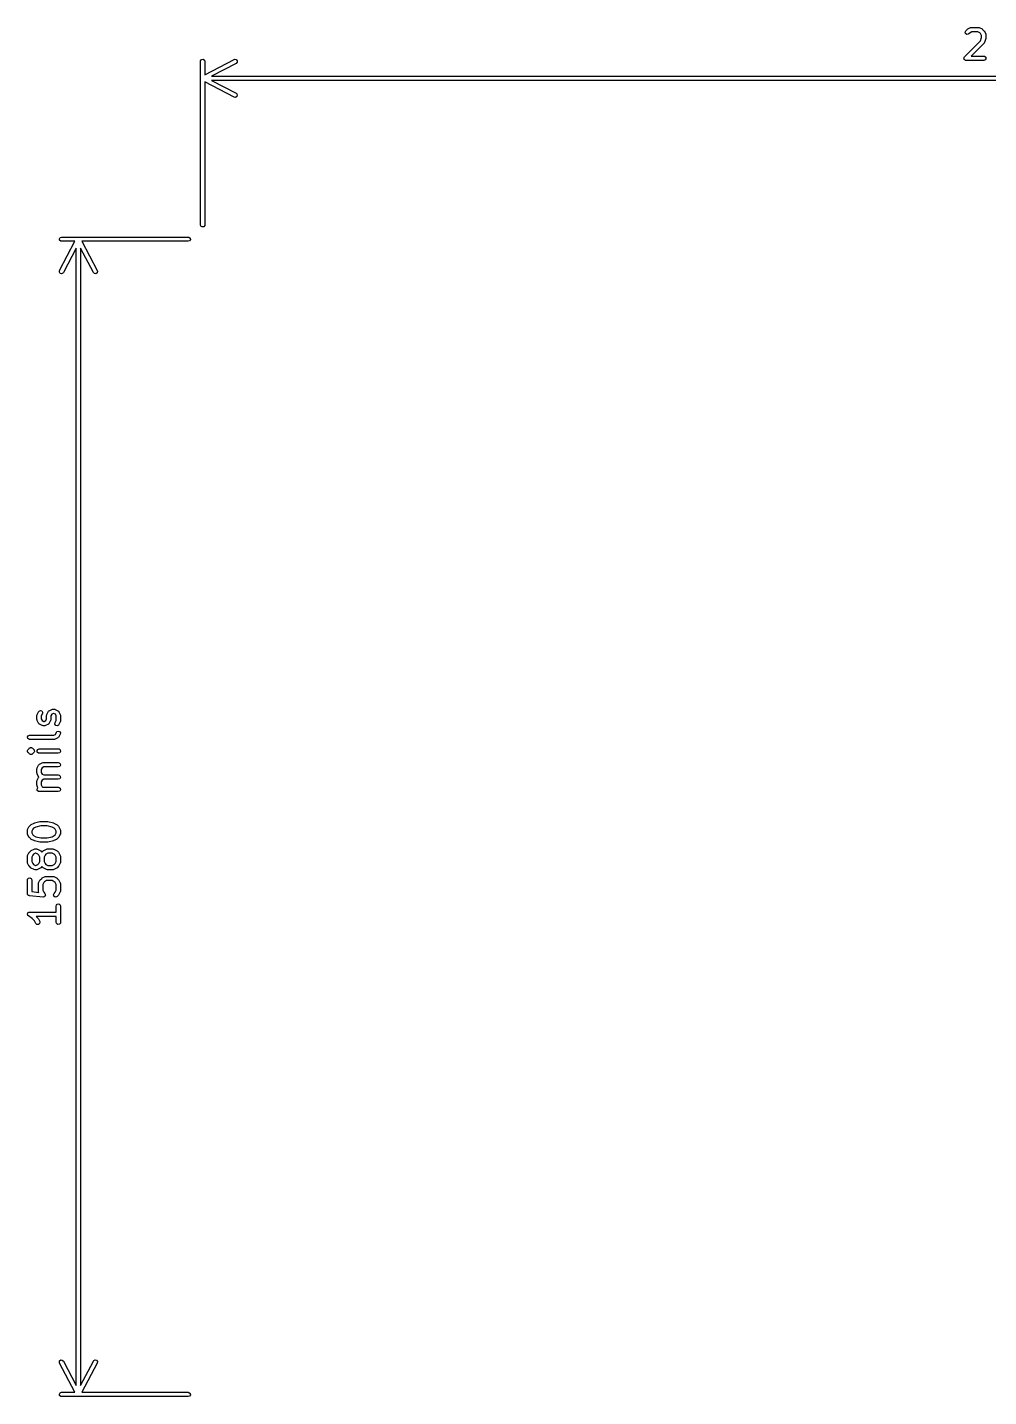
# Model space of a CAD drawing. Extents: x -0.03 to 2.59, y 0.21 to 2.08.
# Drawn here: x -0.03 to 1.285, y 0.207 to 2.08 of the extents above; entities that cross this region are included whole.
import ezdxf

# ---------------------------------------------------------------- set-up
doc = ezdxf.new("R2010")
doc.units = 0
doc.header["$MEASUREMENT"] = 0
doc.layers.add('BLACK', color=7, linetype='CONTINUOUS')

msp = doc.modelspace()

# ---------------------------------------------------------------- linework, layer by layer
at = {"layer": 'BLACK', "linetype": 'CONTINUOUS'}
for p, q in [((1.2562, 2.0775), (1.2599, 2.0794)), ((1.2599, 2.0794), (1.2609, 2.0797)), ((1.2609, 2.0797), (1.2611, 2.0796)), ((1.2611, 2.0796), (1.2613, 2.0797)), ((1.2613, 2.0797), (1.2706, 2.0797)), ((1.2706, 2.0797), (1.2716, 2.0795)), ((1.2716, 2.0795), (1.2718, 2.0794)), ((1.2718, 2.0794), (1.272, 2.0794)), ((1.272, 2.0794), (1.2757, 2.0775)), ((1.2517, 2.0395), (1.2737, 2.0615)), ((1.2527, 2.0732), (1.2536, 2.0751)), ((1.2532, 2.0713), (1.2527, 2.0732)), ((1.2549, 2.0701), (1.2532, 2.0713)), ((1.2536, 2.0751), (1.2554, 2.077)), ((1.2569, 2.0703), (1.2549, 2.0701)), ((1.2554, 2.077), (1.2562, 2.0775)), ((1.2562, 2.0775), (1.2562, 2.0775)), ((1.2577, 2.0709), (1.2569, 2.0703)), ((1.2593, 2.0724), (1.2577, 2.0709)), ((1.262, 2.0738), (1.2593, 2.0724)), ((1.2699, 2.0738), (1.262, 2.0738)), ((1.2726, 2.0724), (1.2699, 2.0738)), ((1.2738, 2.0712), (1.2726, 2.0724)), ((1.2737, 2.0615), (1.2752, 2.066)), ((1.2752, 2.0685), (1.2738, 2.0712)), ((1.2752, 2.066), (1.2752, 2.0685)), ((1.2757, 2.0775), (1.2764, 2.077)), ((1.2764, 2.077), (1.2765, 2.077)), ((1.2765, 2.077), (1.2784, 2.0751)), ((1.2784, 2.0751), (1.2789, 2.0743)), ((1.2789, 2.0743), (1.2789, 2.0743)), ((1.2789, 2.0743), (1.2808, 2.0706)), ((1.2809, 2.0646), (1.2791, 2.0589)), ((1.2808, 2.0706), (1.2811, 2.0696)), ((1.2811, 2.0655), (1.2809, 2.0646)), ((1.2809, 2.0646), (1.2809, 2.0646)), ((1.2811, 2.0696), (1.281, 2.0694)), ((1.281, 2.0694), (1.2811, 2.0692)), ((1.2811, 2.0692), (1.2811, 2.0655)), ((1.2784, 2.0578), (1.2609, 2.0403)), ((1.2786, 2.058), (1.2784, 2.0579)), ((1.2784, 2.0579), (1.2784, 2.0578)), ((1.2791, 2.0589), (1.2786, 2.058)), ((0.207, 2.0331), (0.2072, 2.0341)), ((0.207, 1.8097), (0.207, 2.0331)), ((0.2072, 2.0341), (0.2085, 2.0356)), ((0.2085, 2.0356), (0.2105, 2.036)), ((0.2105, 2.036), (0.2123, 2.035)), ((0.2123, 2.035), (0.213, 2.0331)), ((0.213, 2.0149), (0.253, 2.0357)), ((0.213, 2.0331), (0.213, 2.0149)), ((0.2557, 2.0305), (0.2221, 2.013)), ((0.253, 2.0357), (0.254, 2.036)), ((0.254, 2.036), (0.2559, 2.0356)), ((0.2571, 2.032), (0.2557, 2.0305)), ((0.2559, 2.0356), (0.2572, 2.034)), ((0.2572, 2.034), (0.2571, 2.032)), ((1.2508, 2.0376), (1.2509, 2.0377)), ((1.2511, 2.0368), (1.2508, 2.0376)), ((1.2509, 2.0379), (1.2513, 2.0387)), ((1.2509, 2.0377), (1.2509, 2.0379)), ((1.2512, 2.0359), (1.2511, 2.0368)), ((1.2513, 2.0358), (1.2512, 2.0359)), ((1.2513, 2.0387), (1.2517, 2.0395)), ((1.2513, 2.0357), (1.2513, 2.0358)), ((1.2521, 2.0352), (1.2513, 2.0357)), ((1.2528, 2.0346), (1.2521, 2.0352)), ((1.2529, 2.0346), (1.2528, 2.0346)), ((1.253, 2.0345), (1.2529, 2.0346)), ((1.2531, 2.0345), (1.253, 2.0345)), ((1.2538, 2.0344), (1.2531, 2.0345)), ((1.2781, 2.0344), (1.2538, 2.0344)), ((1.2609, 2.0403), (1.2781, 2.0403)), ((1.2781, 2.0403), (1.2792, 2.0401)), ((1.28, 2.0351), (1.2781, 2.0344)), ((1.2792, 2.0401), (1.2807, 2.0389)), ((1.2811, 2.0369), (1.28, 2.0351)), ((1.2807, 2.0389), (1.2811, 2.0369)), ((0.253, 1.9843), (0.213, 2.0051)), ((0.213, 2.0051), (0.213, 1.8097)), ((0.2221, 2.013), (2.5779, 2.013)), ((2.5779, 2.0071), (0.2221, 2.0071)), ((0.2221, 2.0071), (0.2557, 1.9895)), ((0.2567, 1.9851), (0.255, 1.984)), ((0.2557, 1.9895), (0.2565, 1.9889)), ((0.2565, 1.9889), (0.2573, 1.987)), ((0.2573, 1.987), (0.2567, 1.9851)), ((0.255, 1.984), (0.253, 1.9843)), ((0.2077, 1.8078), (0.207, 1.8097)), ((0.2095, 1.8068), (0.2077, 1.8078)), ((0.2115, 1.8071), (0.2095, 1.8068)), ((0.2128, 1.8087), (0.2115, 1.8071)), ((0.213, 1.8097), (0.2128, 1.8087)), ((0.014, 1.7905), (0.015, 1.7923)), ((0.0144, 1.7885), (0.014, 1.7905)), ((0.0143, 1.747), (0.0351, 1.7871)), ((0.0159, 1.7872), (0.0144, 1.7885)), ((0.015, 1.7923), (0.0169, 1.793)), ((0.0169, 1.7871), (0.0159, 1.7872)), ((0.0169, 1.793), (0.1903, 1.793)), ((0.0351, 1.7871), (0.0169, 1.7871)), ((0.1903, 1.7871), (0.0449, 1.7871)), ((0.0449, 1.7871), (0.0657, 1.747)), ((0.1903, 1.793), (0.1913, 1.7928)), ((0.1922, 1.7877), (0.1903, 1.7871)), ((0.1913, 1.7928), (0.1929, 1.7915)), ((0.1932, 1.7895), (0.1922, 1.7877)), ((0.1929, 1.7915), (0.1932, 1.7895)), ((0.037, 1.7779), (0.0195, 1.7443)), ((0.037, 0.2221), (0.037, 1.7779)), ((0.0605, 1.7443), (0.043, 1.7779)), ((0.043, 1.7779), (0.043, 0.2221)), ((0.014, 1.745), (0.0143, 1.747)), ((0.0151, 1.7433), (0.014, 1.745)), ((0.017, 1.7427), (0.0151, 1.7433)), ((0.0189, 1.7435), (0.017, 1.7427)), ((0.0195, 1.7443), (0.0189, 1.7435)), ((0.062, 1.7429), (0.0605, 1.7443)), ((0.064, 1.7428), (0.062, 1.7429)), ((0.0656, 1.7441), (0.064, 1.7428)), ((0.066, 1.746), (0.0656, 1.7441)), ((0.0657, 1.747), (0.066, 1.746)), ((-0.0163, 1.1401), (-0.0144, 1.1438)), ((-0.0144, 1.1438), (-0.0138, 1.1446)), ((-0.0138, 1.1446), (-0.0119, 1.1454)), ((-0.0119, 1.1454), (-0.01, 1.1448)), ((-0.01, 1.1448), (-0.0089, 1.1432)), ((-0.0089, 1.1432), (-0.0091, 1.1412)), ((-0.0031, 1.1401), (-0.0013, 1.1438)), ((-0.0013, 1.1438), (-0.0006, 1.1446)), ((-0.0006, 1.1446), (-0.0002, 1.1448)), ((-0.0002, 1.1448), (0.0001, 1.1451)), ((0.0001, 1.1451), (0.0038, 1.147)), ((0.0038, 1.147), (0.0048, 1.1473)), ((0.0048, 1.1473), (0.005, 1.1473)), ((0.005, 1.1473), (0.0051, 1.1473)), ((0.0051, 1.1473), (0.007, 1.1473)), ((0.007, 1.1473), (0.008, 1.1471)), ((0.008, 1.1471), (0.0082, 1.147)), ((0.0082, 1.147), (0.0083, 1.147)), ((0.0083, 1.147), (0.0121, 1.1451)), ((0.0121, 1.1451), (0.0129, 1.1445)), ((0.0129, 1.1445), (0.0131, 1.1441)), ((0.0131, 1.1441), (0.0134, 1.1438)), ((0.0134, 1.1438), (0.0153, 1.1401)), ((-0.0166, 1.1387), (-0.0164, 1.1397)), ((-0.0166, 1.1331), (-0.0166, 1.1387)), ((-0.0165, 1.1329), (-0.0166, 1.1331)), ((-0.0165, 1.1328), (-0.0165, 1.1329)), ((-0.0163, 1.1318), (-0.0165, 1.1328)), ((-0.0164, 1.1397), (-0.0163, 1.1399)), ((-0.0163, 1.1399), (-0.0163, 1.1401)), ((-0.0144, 1.128), (-0.0163, 1.1318)), ((-0.0141, 1.1277), (-0.0144, 1.128)), ((-0.0139, 1.1273), (-0.0141, 1.1277)), ((-0.0131, 1.1267), (-0.0139, 1.1273)), ((-0.0093, 1.1248), (-0.0131, 1.1267)), ((-0.0091, 1.1412), (-0.0107, 1.138)), ((-0.0107, 1.138), (-0.0107, 1.1338)), ((-0.0107, 1.1338), (-0.0095, 1.1316)), ((-0.0095, 1.1316), (-0.0073, 1.1304)), ((-0.0091, 1.1248), (-0.0093, 1.1248)), ((-0.009, 1.1247), (-0.0091, 1.1248)), ((-0.008, 1.1245), (-0.009, 1.1247)), ((-0.0061, 1.1245), (-0.008, 1.1245)), ((-0.0073, 1.1304), (-0.0068, 1.1304)), ((-0.0068, 1.1304), (-0.0046, 1.1316)), ((-0.006, 1.1246), (-0.0061, 1.1245)), ((-0.0058, 1.1245), (-0.006, 1.1246)), ((-0.0048, 1.1248), (-0.0058, 1.1245)), ((-0.001, 1.1267), (-0.0048, 1.1248)), ((-0.0046, 1.1316), (-0.0034, 1.1338)), ((-0.0034, 1.1387), (-0.0033, 1.1397)), ((-0.0034, 1.1338), (-0.0034, 1.1387)), ((-0.0033, 1.1397), (-0.0032, 1.1399)), ((-0.0032, 1.1399), (-0.0031, 1.1401)), ((-0.0007, 1.127), (-0.001, 1.1267)), ((-0.0003, 1.1272), (-0.0007, 1.127)), ((0.0003, 1.128), (-0.0003, 1.1272)), ((0.0021, 1.1318), (0.0003, 1.128)), ((0.0022, 1.132), (0.0021, 1.1318)), ((0.0023, 1.1321), (0.0022, 1.132)), ((0.0025, 1.1331), (0.0023, 1.1321)), ((0.0036, 1.1403), (0.0025, 1.138)), ((0.0025, 1.138), (0.0025, 1.1331)), ((0.0058, 1.1414), (0.0036, 1.1403)), ((0.0063, 1.1414), (0.0058, 1.1414)), ((0.0086, 1.1403), (0.0063, 1.1414)), ((0.0079, 1.1268), (0.0081, 1.1288)), ((0.009, 1.1251), (0.0079, 1.1268)), ((0.0081, 1.1288), (0.0097, 1.1319)), ((0.0097, 1.138), (0.0086, 1.1403)), ((0.0109, 1.1245), (0.009, 1.1251)), ((0.0097, 1.1319), (0.0097, 1.138)), ((0.0128, 1.1253), (0.0109, 1.1245)), ((0.0134, 1.1262), (0.0128, 1.1253)), ((0.0153, 1.1299), (0.0134, 1.1262)), ((0.0153, 1.1401), (0.0156, 1.1391)), ((0.0154, 1.1302), (0.0153, 1.1301)), ((0.0153, 1.1301), (0.0153, 1.1299)), ((0.0156, 1.1312), (0.0154, 1.1302)), ((0.0156, 1.1391), (0.0155, 1.1389)), ((0.0155, 1.1389), (0.0156, 1.1387)), ((0.0156, 1.1387), (0.0156, 1.1312)), ((-0.0296, 1.1093), (-0.0286, 1.111)), ((-0.0293, 1.1073), (-0.0296, 1.1093)), ((-0.0277, 1.106), (-0.0293, 1.1073)), ((-0.0286, 1.111), (-0.0267, 1.1117)), ((-0.0267, 1.1058), (-0.0277, 1.106)), ((-0.0267, 1.1117), (0.0063, 1.1117)), ((0.007, 1.1058), (-0.0267, 1.1058)), ((0.0063, 1.1117), (0.0086, 1.1128)), ((0.0072, 1.1058), (0.007, 1.1058)), ((0.0073, 1.1058), (0.0072, 1.1058)), ((0.0083, 1.1061), (0.0073, 1.1058)), ((0.0121, 1.108), (0.0083, 1.1061)), ((0.0086, 1.1128), (0.01, 1.1157)), ((0.01, 1.1157), (0.0106, 1.1165)), ((0.0106, 1.1165), (0.0125, 1.1173)), ((0.0124, 1.1083), (0.0121, 1.108)), ((0.0128, 1.1085), (0.0124, 1.1083)), ((0.0125, 1.1173), (0.0144, 1.1167)), ((0.0134, 1.1093), (0.0128, 1.1085)), ((0.0153, 1.113), (0.0134, 1.1093)), ((0.0144, 1.1167), (0.0155, 1.1151)), ((0.0155, 1.1151), (0.0153, 1.113)), ((-0.0297, 1.0902), (-0.0296, 1.0904)), ((-0.0295, 1.0895), (-0.0297, 1.0902)), ((-0.0296, 1.0908), (-0.0292, 1.0914)), ((-0.0296, 1.0906), (-0.0296, 1.0908)), ((-0.0296, 1.0905), (-0.0296, 1.0906)), ((-0.0296, 1.0904), (-0.0296, 1.0905)), ((-0.0294, 1.0887), (-0.0295, 1.0895)), ((-0.0293, 1.0886), (-0.0294, 1.0887)), ((-0.0293, 1.0885), (-0.0293, 1.0886)), ((-0.0292, 1.0884), (-0.0293, 1.0885)), ((-0.0292, 1.0914), (-0.0288, 1.0921)), ((-0.0292, 1.0883), (-0.0292, 1.0884)), ((-0.0292, 1.0884), (-0.0292, 1.0884)), ((-0.0291, 1.0882), (-0.0292, 1.0883)), ((-0.0288, 1.0879), (-0.0291, 1.0882)), ((-0.0288, 1.0921), (-0.027, 1.0939)), ((-0.027, 1.086), (-0.0288, 1.0879)), ((-0.027, 1.0939), (-0.0266, 1.0942)), ((-0.0266, 1.0942), (-0.0266, 1.0943)), ((-0.0266, 1.0943), (-0.0264, 1.0943)), ((-0.0264, 1.0943), (-0.0261, 1.0945)), ((-0.0261, 1.0945), (-0.0253, 1.0946)), ((-0.0253, 1.0946), (-0.0246, 1.0948)), ((-0.0246, 1.0948), (-0.0244, 1.0947)), ((-0.0244, 1.0947), (-0.0241, 1.0947)), ((-0.0241, 1.0947), (-0.0235, 1.0943)), ((-0.0235, 1.0943), (-0.0228, 1.0939)), ((-0.0228, 1.0939), (-0.0209, 1.0921)), ((-0.0209, 1.0879), (-0.0228, 1.086)), ((-0.0209, 1.0921), (-0.0207, 1.0918)), ((-0.0206, 1.0886), (-0.0209, 1.0879)), ((-0.0207, 1.0918), (-0.0206, 1.0917)), ((-0.0206, 1.0917), (-0.0205, 1.0916)), ((-0.0201, 1.0892), (-0.0206, 1.0886)), ((-0.0205, 1.0916), (-0.0205, 1.0916)), ((-0.0205, 1.0916), (-0.0204, 1.0915)), ((-0.0204, 1.0915), (-0.0204, 1.0914)), ((-0.0204, 1.0914), (-0.0203, 1.0912)), ((-0.0203, 1.0912), (-0.0202, 1.0905)), ((-0.0202, 1.0905), (-0.02, 1.0897)), ((-0.02, 1.0897), (-0.0201, 1.0896)), ((-0.0201, 1.0896), (-0.0201, 1.0895)), ((-0.0201, 1.0895), (-0.0201, 1.0894)), ((-0.0201, 1.0894), (-0.0201, 1.0892)), ((-0.0165, 1.0905), (-0.0155, 1.0922)), ((-0.0162, 1.0885), (-0.0165, 1.0905)), ((-0.0146, 1.0872), (-0.0162, 1.0885)), ((-0.0155, 1.0922), (-0.0136, 1.0929)), ((-0.0136, 1.087), (-0.0146, 1.0872)), ((-0.0136, 1.0929), (0.0126, 1.0929)), ((0.0126, 1.087), (-0.0136, 1.087)), ((0.0126, 1.0929), (0.0136, 1.0928)), ((0.0145, 1.0877), (0.0126, 1.087)), ((0.0136, 1.0928), (0.0152, 1.0915)), ((0.0155, 1.0895), (0.0145, 1.0877)), ((0.0152, 1.0915), (0.0155, 1.0895)), ((-0.0263, 1.0857), (-0.027, 1.086)), ((-0.0256, 1.0853), (-0.0263, 1.0857)), ((-0.0254, 1.0853), (-0.0256, 1.0853)), ((-0.0251, 1.0852), (-0.0254, 1.0853)), ((-0.0244, 1.0854), (-0.0251, 1.0852)), ((-0.0236, 1.0854), (-0.0244, 1.0854)), ((-0.0233, 1.0857), (-0.0236, 1.0854)), ((-0.0232, 1.0857), (-0.0233, 1.0857)), ((-0.0231, 1.0858), (-0.0232, 1.0857)), ((-0.0228, 1.086), (-0.0231, 1.0858)), ((-0.0163, 1.0669), (-0.0144, 1.0707)), ((-0.0144, 1.0707), (-0.0138, 1.0715)), ((-0.0138, 1.0715), (-0.0134, 1.0717)), ((-0.0134, 1.0717), (-0.0131, 1.072)), ((-0.0131, 1.072), (-0.0093, 1.0739)), ((-0.0073, 1.0683), (-0.0095, 1.0672)), ((-0.0093, 1.0739), (-0.0083, 1.0742)), ((-0.0083, 1.0742), (-0.0082, 1.0741)), ((-0.0082, 1.0741), (-0.008, 1.0742)), ((-0.008, 1.0742), (0.0126, 1.0742)), ((0.0126, 1.0683), (-0.0073, 1.0683)), ((0.0126, 1.0742), (0.0136, 1.074)), ((0.0145, 1.069), (0.0126, 1.0683)), ((0.0136, 1.074), (0.0152, 1.0727)), ((0.0155, 1.0707), (0.0145, 1.069)), ((0.0152, 1.0727), (0.0155, 1.0707)), ((-0.0166, 1.0656), (-0.0164, 1.0666)), ((-0.0166, 1.06), (-0.0166, 1.0656)), ((-0.0165, 1.0598), (-0.0166, 1.06)), ((-0.0166, 1.0487), (-0.0164, 1.0497)), ((-0.0166, 1.0431), (-0.0166, 1.0487)), ((-0.0165, 1.0596), (-0.0165, 1.0598)), ((-0.0163, 1.0587), (-0.0165, 1.0596)), ((-0.0164, 1.0666), (-0.0163, 1.0668)), ((-0.0164, 1.0497), (-0.0163, 1.0499)), ((-0.0163, 1.0668), (-0.0163, 1.0669)), ((-0.0144, 1.0549), (-0.0163, 1.0587)), ((-0.0163, 1.0501), (-0.0144, 1.0538)), ((-0.0163, 1.0499), (-0.0163, 1.0501)), ((-0.0141, 1.0546), (-0.0144, 1.0549)), ((-0.0144, 1.0538), (-0.014, 1.0544)), ((-0.014, 1.0544), (-0.0141, 1.0546)), ((-0.0095, 1.0672), (-0.0107, 1.0649)), ((-0.0107, 1.0649), (-0.0107, 1.0607)), ((-0.0107, 1.0607), (-0.0095, 1.0584)), ((-0.0095, 1.0503), (-0.0107, 1.048)), ((-0.0095, 1.0584), (-0.0073, 1.0573)), ((-0.0073, 1.0514), (-0.0095, 1.0503)), ((-0.0073, 1.0573), (0.0126, 1.0573)), ((0.0126, 1.0514), (-0.0073, 1.0514)), ((0.0126, 1.0573), (0.0136, 1.0571)), ((0.0145, 1.0521), (0.0126, 1.0514)), ((0.0136, 1.0571), (0.0152, 1.0558)), ((0.0155, 1.0539), (0.0145, 1.0521)), ((0.0152, 1.0558), (0.0155, 1.0539)), ((-0.0165, 1.043), (-0.0166, 1.0431)), ((-0.0165, 1.0428), (-0.0165, 1.043)), ((-0.0163, 1.0418), (-0.0165, 1.0428)), ((-0.0165, 1.038), (-0.0155, 1.0398)), ((-0.0162, 1.036), (-0.0165, 1.038)), ((-0.0153, 1.0398), (-0.0163, 1.0418)), ((-0.0146, 1.0347), (-0.0162, 1.036)), ((-0.0155, 1.0398), (-0.0153, 1.0398)), ((-0.0136, 1.0345), (-0.0146, 1.0347)), ((0.0126, 1.0345), (-0.0136, 1.0345)), ((-0.0107, 1.048), (-0.0107, 1.0438)), ((-0.0107, 1.0438), (-0.0093, 1.0411)), ((-0.0093, 1.0411), (-0.0086, 1.0405)), ((-0.0086, 1.0405), (0.0126, 1.0405)), ((0.0126, 1.0405), (0.0136, 1.0403)), ((0.0145, 1.0352), (0.0126, 1.0345)), ((0.0136, 1.0403), (0.0152, 1.039)), ((0.0155, 1.037), (0.0145, 1.0352)), ((0.0152, 1.039), (0.0155, 1.037)), ((-0.02, 0.9916), (-0.0125, 0.9935)), ((-0.0125, 0.9935), (-0.0119, 0.9935)), ((-0.0119, 0.9935), (-0.0117, 0.9936)), ((-0.0117, 0.9936), (-0.0024, 0.9936)), ((-0.0024, 0.9936), (-0.0018, 0.9935)), ((-0.0018, 0.9935), (-0.0017, 0.9935)), ((-0.0017, 0.9935), (0.0058, 0.9916)), ((-0.0297, 0.9813), (-0.0295, 0.9823)), ((-0.0297, 0.9775), (-0.0297, 0.9813)), ((-0.0296, 0.9773), (-0.0297, 0.9775)), ((-0.0297, 0.9772), (-0.0296, 0.9773)), ((-0.0294, 0.9762), (-0.0297, 0.9772)), ((-0.0295, 0.9823), (-0.0294, 0.9824)), ((-0.0294, 0.9826), (-0.0275, 0.9863)), ((-0.0294, 0.9824), (-0.0294, 0.9826)), ((-0.0275, 0.9724), (-0.0294, 0.9762)), ((-0.0275, 0.9863), (-0.027, 0.987)), ((-0.027, 0.9871), (-0.0251, 0.989)), ((-0.027, 0.987), (-0.027, 0.9871)), ((-0.0251, 0.989), (-0.0244, 0.9895)), ((-0.0244, 0.9895), (-0.0243, 0.9895)), ((-0.0243, 0.9895), (-0.0206, 0.9914)), ((-0.0224, 0.9833), (-0.0238, 0.9806)), ((-0.0238, 0.9806), (-0.0238, 0.9782)), ((-0.0238, 0.9782), (-0.0224, 0.9755)), ((-0.0212, 0.9845), (-0.0224, 0.9833)), ((-0.0224, 0.9755), (-0.0212, 0.9743)), ((-0.0182, 0.986), (-0.0212, 0.9845)), ((-0.0212, 0.9743), (-0.0182, 0.9728)), ((-0.0206, 0.9914), (-0.0201, 0.9915)), ((-0.0201, 0.9915), (-0.02, 0.9916)), ((-0.0114, 0.9877), (-0.0182, 0.986)), ((-0.0027, 0.9877), (-0.0114, 0.9877)), ((0.0041, 0.986), (-0.0027, 0.9877)), ((0.0071, 0.9845), (0.0041, 0.986)), ((0.0041, 0.9728), (0.0071, 0.9743)), ((0.0058, 0.9916), (0.0063, 0.9914)), ((0.0063, 0.9914), (0.0065, 0.9914)), ((0.0065, 0.9914), (0.0102, 0.9895)), ((0.0083, 0.9833), (0.0071, 0.9845)), ((0.0071, 0.9743), (0.0083, 0.9755)), ((0.0097, 0.9806), (0.0083, 0.9833)), ((0.0083, 0.9755), (0.0097, 0.9782)), ((0.0097, 0.9782), (0.0097, 0.9806)), ((0.0102, 0.9895), (0.0109, 0.989)), ((0.0109, 0.989), (0.011, 0.989)), ((0.011, 0.989), (0.0128, 0.9871)), ((0.0128, 0.9871), (0.0134, 0.9864)), ((0.0134, 0.9864), (0.0134, 0.9863)), ((0.0134, 0.9863), (0.0153, 0.9826)), ((0.0153, 0.9762), (0.0134, 0.9724)), ((0.0153, 0.9826), (0.0156, 0.9816)), ((0.0154, 0.9765), (0.0153, 0.9764)), ((0.0153, 0.9764), (0.0153, 0.9762)), ((0.0156, 0.9775), (0.0154, 0.9765)), ((0.0156, 0.9816), (0.0155, 0.9814)), ((0.0155, 0.9814), (0.0156, 0.9813)), ((0.0156, 0.9813), (0.0156, 0.9775)), ((-0.027, 0.9717), (-0.0275, 0.9724)), ((-0.0275, 0.9724), (-0.0275, 0.9724)), ((-0.0251, 0.9698), (-0.027, 0.9717)), ((-0.025, 0.9698), (-0.0251, 0.9698)), ((-0.0243, 0.9692), (-0.025, 0.9698)), ((-0.0206, 0.9674), (-0.0243, 0.9692)), ((-0.0243, 0.9539), (-0.0206, 0.9558)), ((-0.0204, 0.9673), (-0.0206, 0.9674)), ((-0.0206, 0.9558), (-0.0196, 0.9561)), ((-0.02, 0.9671), (-0.0204, 0.9673)), ((-0.0125, 0.9653), (-0.02, 0.9671)), ((-0.0196, 0.9561), (-0.0194, 0.956)), ((-0.0194, 0.956), (-0.0192, 0.9561)), ((-0.0192, 0.9561), (-0.0174, 0.9561)), ((-0.0182, 0.9728), (-0.0114, 0.9711)), ((-0.0174, 0.9561), (-0.0164, 0.9559)), ((-0.0164, 0.9559), (-0.0162, 0.9558)), ((-0.0162, 0.9558), (-0.016, 0.9558)), ((-0.016, 0.9558), (-0.0123, 0.9539)), ((-0.0123, 0.9653), (-0.0125, 0.9653)), ((-0.0117, 0.9652), (-0.0123, 0.9653)), ((-0.0024, 0.9652), (-0.0117, 0.9652)), ((-0.0114, 0.9711), (-0.0027, 0.9711)), ((-0.0074, 0.9539), (-0.0037, 0.9558)), ((-0.0037, 0.9558), (-0.0027, 0.9561)), ((-0.0027, 0.9711), (0.0041, 0.9728)), ((-0.0027, 0.9561), (-0.0025, 0.956)), ((-0.0025, 0.956), (-0.0024, 0.9561)), ((-0.0022, 0.9652), (-0.0024, 0.9652)), ((-0.0024, 0.9561), (0.0051, 0.9561)), ((-0.0017, 0.9653), (-0.0022, 0.9652)), ((0.0058, 0.9671), (-0.0017, 0.9653)), ((0.0051, 0.9561), (0.0061, 0.9559)), ((0.006, 0.9672), (0.0058, 0.9671)), ((0.0065, 0.9674), (0.006, 0.9672)), ((0.0061, 0.9559), (0.0063, 0.9558)), ((0.0063, 0.9558), (0.0065, 0.9558)), ((0.0102, 0.9692), (0.0065, 0.9674)), ((0.0065, 0.9558), (0.0102, 0.9539)), ((0.011, 0.9698), (0.0102, 0.9693)), ((0.0102, 0.9693), (0.0102, 0.9692)), ((0.0128, 0.9717), (0.011, 0.9698)), ((0.0129, 0.9717), (0.0128, 0.9717)), ((0.0134, 0.9724), (0.0129, 0.9717)), ((-0.0297, 0.9456), (-0.0295, 0.9466)), ((-0.0297, 0.9381), (-0.0297, 0.9456)), ((-0.0296, 0.938), (-0.0297, 0.9381)), ((-0.0297, 0.9378), (-0.0296, 0.938)), ((-0.0294, 0.9368), (-0.0297, 0.9378)), ((-0.0295, 0.9466), (-0.0294, 0.9468)), ((-0.0294, 0.947), (-0.0275, 0.9507)), ((-0.0294, 0.9468), (-0.0294, 0.947)), ((-0.0275, 0.9331), (-0.0294, 0.9368)), ((-0.0275, 0.9507), (-0.027, 0.9514)), ((-0.027, 0.9515), (-0.0251, 0.9533)), ((-0.027, 0.9514), (-0.027, 0.9515)), ((-0.0251, 0.9533), (-0.0244, 0.9538)), ((-0.0244, 0.9538), (-0.0243, 0.9539)), ((-0.0224, 0.9476), (-0.0238, 0.9449)), ((-0.0238, 0.9449), (-0.0238, 0.9388)), ((-0.0238, 0.9388), (-0.0224, 0.9361)), ((-0.0212, 0.9488), (-0.0224, 0.9476)), ((-0.0185, 0.9502), (-0.0212, 0.9488)), ((-0.0181, 0.9502), (-0.0185, 0.9502)), ((-0.0154, 0.9488), (-0.0181, 0.9502)), ((-0.0142, 0.9476), (-0.0154, 0.9488)), ((-0.0128, 0.9449), (-0.0142, 0.9476)), ((-0.0142, 0.9361), (-0.0128, 0.9388)), ((-0.0128, 0.9388), (-0.0128, 0.9449)), ((-0.0123, 0.9539), (-0.0116, 0.9534)), ((-0.0116, 0.9534), (-0.0115, 0.9533)), ((-0.0115, 0.9533), (-0.0099, 0.9517)), ((-0.0099, 0.9517), (-0.0082, 0.9533)), ((-0.0082, 0.9533), (-0.0075, 0.9538)), ((-0.0075, 0.9538), (-0.0074, 0.9539)), ((-0.0056, 0.9476), (-0.0069, 0.9449)), ((-0.0069, 0.9449), (-0.0069, 0.9388)), ((-0.0069, 0.9388), (-0.0056, 0.9361)), ((-0.0044, 0.9488), (-0.0056, 0.9476)), ((-0.0017, 0.9502), (-0.0044, 0.9488)), ((0.0044, 0.9502), (-0.0017, 0.9502)), ((0.0071, 0.9488), (0.0044, 0.9502)), ((0.0083, 0.9476), (0.0071, 0.9488)), ((0.0097, 0.9449), (0.0083, 0.9476)), ((0.0083, 0.9361), (0.0097, 0.9388)), ((0.0097, 0.9388), (0.0097, 0.9449)), ((0.0102, 0.9539), (0.0109, 0.9534)), ((0.0109, 0.9534), (0.011, 0.9533)), ((0.011, 0.9533), (0.0128, 0.9515)), ((0.0128, 0.9515), (0.0134, 0.9507)), ((0.0134, 0.9507), (0.0134, 0.9507)), ((0.0134, 0.9507), (0.0153, 0.947)), ((0.0153, 0.9368), (0.0134, 0.9331)), ((0.0153, 0.947), (0.0156, 0.946)), ((0.0154, 0.9371), (0.0153, 0.937)), ((0.0153, 0.937), (0.0153, 0.9368)), ((0.0156, 0.9381), (0.0154, 0.9371)), ((0.0156, 0.946), (0.0155, 0.9458)), ((0.0155, 0.9458), (0.0156, 0.9456)), ((0.0156, 0.9456), (0.0156, 0.9381)), ((-0.0275, 0.933), (-0.0275, 0.9331)), ((-0.027, 0.9323), (-0.0275, 0.933)), ((-0.0251, 0.9304), (-0.027, 0.9323)), ((-0.025, 0.9304), (-0.0251, 0.9304)), ((-0.0243, 0.9299), (-0.025, 0.9304)), ((-0.0206, 0.928), (-0.0243, 0.9299)), ((-0.0224, 0.9361), (-0.0212, 0.9349)), ((-0.0212, 0.9349), (-0.0185, 0.9336)), ((-0.0204, 0.928), (-0.0206, 0.928)), ((-0.0203, 0.9279), (-0.0204, 0.928)), ((-0.0192, 0.9277), (-0.0203, 0.9279)), ((-0.0174, 0.9277), (-0.0192, 0.9277)), ((-0.0185, 0.9336), (-0.0181, 0.9336)), ((-0.0181, 0.9336), (-0.0154, 0.9349)), ((-0.0172, 0.9277), (-0.0174, 0.9277)), ((-0.017, 0.9277), (-0.0172, 0.9277)), ((-0.016, 0.928), (-0.017, 0.9277)), ((-0.0123, 0.9299), (-0.016, 0.928)), ((-0.0154, 0.9349), (-0.0142, 0.9361)), ((-0.0115, 0.9304), (-0.0123, 0.9299)), ((-0.0123, 0.9299), (-0.0123, 0.9299)), ((-0.0099, 0.9321), (-0.0115, 0.9304)), ((-0.0082, 0.9304), (-0.0099, 0.9321)), ((-0.0093, 0.9164), (-0.0056, 0.9183)), ((-0.0081, 0.9304), (-0.0082, 0.9304)), ((-0.0074, 0.9299), (-0.0081, 0.9304)), ((-0.0037, 0.928), (-0.0074, 0.9299)), ((-0.0056, 0.9361), (-0.0044, 0.9349)), ((-0.0056, 0.9183), (-0.0046, 0.9186)), ((-0.0046, 0.9186), (-0.0044, 0.9185)), ((-0.0044, 0.9349), (-0.0017, 0.9336)), ((-0.0044, 0.9185), (-0.0042, 0.9186)), ((-0.0042, 0.9186), (0.0051, 0.9186)), ((-0.0035, 0.928), (-0.0037, 0.928)), ((-0.0034, 0.9279), (-0.0035, 0.928)), ((-0.0024, 0.9277), (-0.0034, 0.9279)), ((0.0051, 0.9277), (-0.0024, 0.9277)), ((-0.0017, 0.9336), (0.0044, 0.9336)), ((0.0044, 0.9336), (0.0071, 0.9349)), ((0.0053, 0.9277), (0.0051, 0.9277)), ((0.0051, 0.9186), (0.0061, 0.9184)), ((0.0055, 0.9277), (0.0053, 0.9277)), ((0.0065, 0.928), (0.0055, 0.9277)), ((0.0061, 0.9184), (0.0063, 0.9183)), ((0.0063, 0.9183), (0.0065, 0.9183)), ((0.0102, 0.9299), (0.0065, 0.928)), ((0.0065, 0.9183), (0.0102, 0.9164)), ((0.0071, 0.9349), (0.0083, 0.9361)), ((0.011, 0.9304), (0.0102, 0.9299)), ((0.0102, 0.9299), (0.0102, 0.9299)), ((0.0128, 0.9323), (0.011, 0.9304)), ((0.0129, 0.9324), (0.0128, 0.9323)), ((0.0134, 0.9331), (0.0129, 0.9324)), ((-0.0297, 0.9138), (-0.0295, 0.9148)), ((-0.0297, 0.895), (-0.0297, 0.9138)), ((-0.0295, 0.9148), (-0.0282, 0.9163)), ((-0.0282, 0.9163), (-0.0262, 0.9167)), ((-0.0262, 0.9167), (-0.0245, 0.9157)), ((-0.0245, 0.9157), (-0.0238, 0.9138)), ((-0.0238, 0.9138), (-0.0238, 0.8977)), ((-0.0147, 0.9081), (-0.0145, 0.9091)), ((-0.0147, 0.8988), (-0.0147, 0.9081)), ((-0.0145, 0.9091), (-0.0144, 0.9093)), ((-0.0144, 0.9095), (-0.0125, 0.9132)), ((-0.0144, 0.9093), (-0.0144, 0.9095)), ((-0.0125, 0.9132), (-0.012, 0.9139)), ((-0.012, 0.914), (-0.0101, 0.9158)), ((-0.012, 0.9139), (-0.012, 0.914)), ((-0.0101, 0.9158), (-0.0094, 0.9164)), ((-0.0094, 0.9164), (-0.0093, 0.9164)), ((-0.0074, 0.9101), (-0.0088, 0.9074)), ((-0.0088, 0.9074), (-0.0088, 0.8995)), ((-0.0088, 0.8995), (-0.0074, 0.8968)), ((-0.0062, 0.9113), (-0.0074, 0.9101)), ((-0.0035, 0.9127), (-0.0062, 0.9113)), ((0.0044, 0.9127), (-0.0035, 0.9127)), ((0.0071, 0.9113), (0.0044, 0.9127)), ((0.0083, 0.9101), (0.0071, 0.9113)), ((0.0097, 0.9074), (0.0083, 0.9101)), ((0.0083, 0.8968), (0.0097, 0.8995)), ((0.0097, 0.8995), (0.0097, 0.9074)), ((0.0102, 0.9164), (0.0109, 0.9159)), ((0.0109, 0.9159), (0.011, 0.9158)), ((0.011, 0.9158), (0.0128, 0.914)), ((0.0128, 0.914), (0.0134, 0.9133)), ((0.0134, 0.9133), (0.0134, 0.9132)), ((0.0134, 0.9132), (0.0153, 0.9095)), ((0.0153, 0.9095), (0.0156, 0.9085)), ((0.0156, 0.9085), (0.0155, 0.9083)), ((0.0155, 0.9083), (0.0156, 0.9081)), ((0.0156, 0.9081), (0.0156, 0.8988)), ((-0.0295, 0.8944), (-0.0297, 0.895)), ((-0.0294, 0.8938), (-0.0295, 0.8944)), ((-0.0291, 0.8935), (-0.0294, 0.8938)), ((-0.029, 0.8931), (-0.0291, 0.8935)), ((-0.0285, 0.8928), (-0.029, 0.8931)), ((-0.028, 0.8924), (-0.0285, 0.8928)), ((-0.0274, 0.8922), (-0.028, 0.8924)), ((-0.0273, 0.8921), (-0.0274, 0.8922)), ((-0.0272, 0.8921), (-0.0273, 0.8921)), ((-0.027, 0.8921), (-0.0272, 0.8921)), ((-0.0083, 0.8902), (-0.027, 0.8921)), ((-0.0238, 0.8977), (-0.014, 0.8967)), ((-0.0146, 0.8986), (-0.0147, 0.8988)), ((-0.0147, 0.8984), (-0.0146, 0.8986)), ((-0.0144, 0.8974), (-0.0147, 0.8984)), ((-0.014, 0.8967), (-0.0144, 0.8974)), ((-0.0082, 0.8902), (-0.0083, 0.8902)), ((-0.0083, 0.8902), (-0.0083, 0.8902)), ((-0.0073, 0.8905), (-0.0082, 0.8902)), ((-0.0074, 0.8968), (-0.0059, 0.8952)), ((-0.0063, 0.8907), (-0.0073, 0.8905)), ((-0.0057, 0.8915), (-0.0063, 0.8907)), ((-0.0063, 0.8907), (-0.0063, 0.8907)), ((-0.0063, 0.8907), (-0.0063, 0.8907)), ((-0.0059, 0.8952), (-0.0053, 0.8944)), ((-0.0051, 0.8923), (-0.0057, 0.8915)), ((-0.0053, 0.8944), (-0.0053, 0.8944)), ((-0.0053, 0.8944), (-0.0053, 0.8944)), ((-0.0053, 0.8944), (-0.0052, 0.8934)), ((-0.0052, 0.8934), (-0.0051, 0.8924)), ((-0.0051, 0.8924), (-0.0052, 0.8924)), ((-0.0052, 0.8924), (-0.0051, 0.8923)), ((0.0059, 0.8934), (0.0068, 0.8952)), ((0.0065, 0.8914), (0.0059, 0.8934)), ((0.0081, 0.8903), (0.0065, 0.8914)), ((0.0068, 0.8952), (0.0083, 0.8968)), ((0.0101, 0.8905), (0.0081, 0.8903)), ((0.0099, 0.8791), (0.0112, 0.8807)), ((0.011, 0.8911), (0.0101, 0.8905)), ((0.0128, 0.8929), (0.011, 0.8911)), ((0.0112, 0.8807), (0.0131, 0.881)), ((0.0129, 0.893), (0.0128, 0.8929)), ((0.0134, 0.8937), (0.0129, 0.893)), ((0.0131, 0.881), (0.0149, 0.88)), ((0.0153, 0.8974), (0.0134, 0.8937)), ((0.0154, 0.8978), (0.0153, 0.8976)), ((0.0153, 0.8976), (0.0153, 0.8974)), ((0.0156, 0.8988), (0.0154, 0.8978)), ((-0.0297, 0.8671), (-0.0296, 0.8672)), ((-0.0294, 0.8663), (-0.0297, 0.8671)), ((-0.0296, 0.8674), (-0.0292, 0.8681)), ((-0.0296, 0.8672), (-0.0296, 0.8674)), ((-0.0293, 0.8654), (-0.0294, 0.8663)), ((-0.0292, 0.8653), (-0.0293, 0.8654)), ((-0.0292, 0.8681), (-0.0289, 0.8689)), ((-0.0291, 0.8651), (-0.0292, 0.8653)), ((-0.0284, 0.8644), (-0.0291, 0.8651)), ((-0.0289, 0.8689), (-0.0287, 0.869)), ((-0.0287, 0.869), (-0.0286, 0.8692)), ((-0.0286, 0.8692), (-0.0278, 0.8694)), ((-0.023, 0.8608), (-0.0284, 0.8644)), ((-0.0278, 0.8694), (-0.0271, 0.8698)), ((-0.0271, 0.8698), (-0.0269, 0.8698)), ((-0.0269, 0.8698), (-0.0267, 0.8698)), ((-0.0267, 0.8698), (0.0097, 0.8698)), ((0.0097, 0.8639), (-0.0177, 0.8639)), ((-0.0177, 0.8639), (-0.0153, 0.8615)), ((-0.0153, 0.8615), (-0.0148, 0.8608)), ((0.0097, 0.8781), (0.0099, 0.8791)), ((0.0097, 0.8698), (0.0097, 0.8781)), ((0.0097, 0.8556), (0.0097, 0.8639)), ((0.0149, 0.88), (0.0156, 0.8781)), ((0.0156, 0.8781), (0.0156, 0.8556)), ((-0.0198, 0.8576), (-0.023, 0.8608)), ((-0.0181, 0.8543), (-0.0198, 0.8576)), ((-0.0167, 0.8529), (-0.0181, 0.8543)), ((-0.0146, 0.8528), (-0.0167, 0.8529)), ((-0.0148, 0.8608), (-0.0147, 0.8607)), ((-0.0147, 0.8607), (-0.0128, 0.857)), ((-0.013, 0.854), (-0.0146, 0.8528)), ((-0.0126, 0.856), (-0.013, 0.854)), ((-0.0128, 0.857), (-0.0126, 0.856)), ((0.0104, 0.8537), (0.0097, 0.8556)), ((0.0121, 0.8527), (0.0104, 0.8537)), ((0.0141, 0.8531), (0.0121, 0.8527)), ((0.0154, 0.8546), (0.0141, 0.8531)), ((0.0156, 0.8556), (0.0154, 0.8546)), ((0.014, 0.254), (0.0144, 0.2559)), ((0.0143, 0.253), (0.014, 0.254)), ((0.0351, 0.213), (0.0143, 0.253)), ((0.0144, 0.2559), (0.016, 0.2572)), ((0.016, 0.2572), (0.018, 0.2571)), ((0.018, 0.2571), (0.0195, 0.2557)), ((0.0195, 0.2557), (0.037, 0.2221)), ((0.043, 0.2221), (0.0605, 0.2557)), ((0.0657, 0.253), (0.0449, 0.213)), ((0.0605, 0.2557), (0.0611, 0.2565)), ((0.0611, 0.2565), (0.063, 0.2573)), ((0.063, 0.2573), (0.0649, 0.2567)), ((0.0649, 0.2567), (0.066, 0.255)), ((0.066, 0.255), (0.0657, 0.253)), ((0.014, 0.2105), (0.015, 0.2123)), ((0.0144, 0.2085), (0.014, 0.2105)), ((0.0159, 0.2072), (0.0144, 0.2085)), ((0.015, 0.2123), (0.0169, 0.213)), ((0.0169, 0.207), (0.0159, 0.2072)), ((0.0169, 0.213), (0.0351, 0.213)), ((0.1903, 0.207), (0.0169, 0.207)), ((0.0449, 0.213), (0.1903, 0.213)), ((0.1903, 0.213), (0.1913, 0.2128)), ((0.1922, 0.2077), (0.1903, 0.207)), ((0.1913, 0.2128), (0.1929, 0.2115)), ((0.1932, 0.2095), (0.1922, 0.2077)), ((0.1929, 0.2115), (0.1932, 0.2095))]:
    msp.add_line(p, q, dxfattribs=at)

doc.saveas('drawing.dxf')
